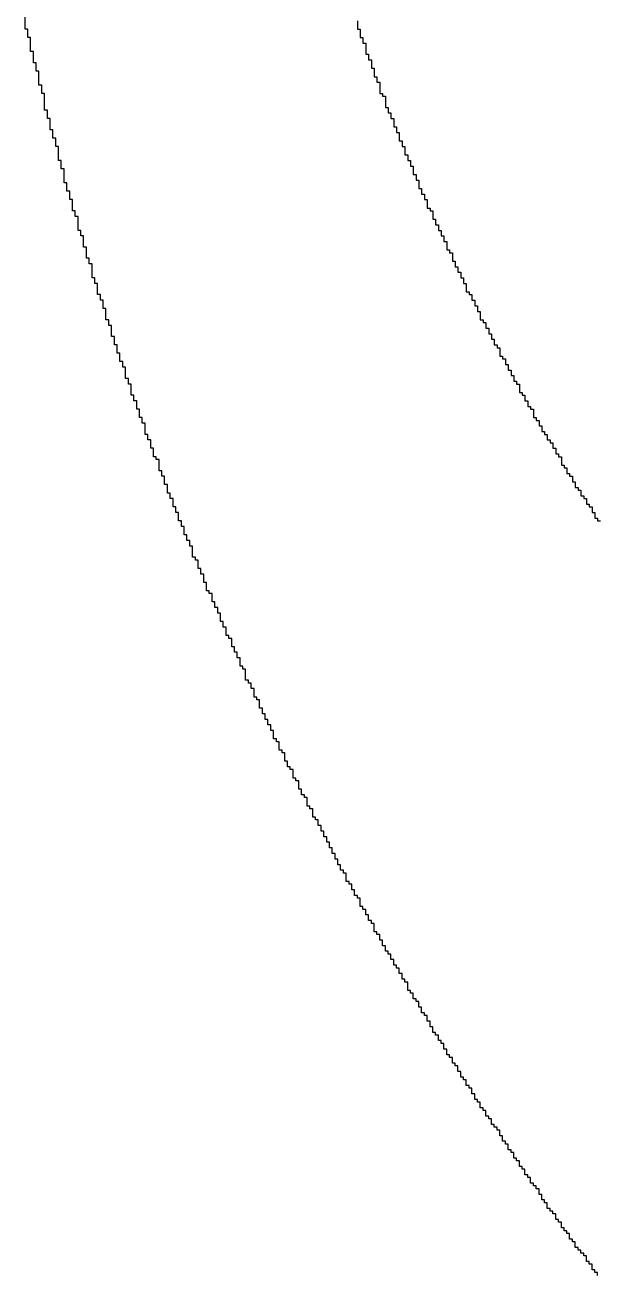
# Model space of a CAD drawing. Header units: millimetres. Extents: x -3.3 to 49.3, y -30.5 to 0.
# Drawn here: x 37.838 to 38.591, y -25.73 to -24.093 of the extents above; entities that cross this region are included whole.
import ezdxf

# ---------------------------------------------------------------- set-up
doc = ezdxf.new("R2010")
doc.units = ezdxf.units.MM
doc.layers.add('TopOverlay', color=2, linetype='Continuous')

msp = doc.modelspace()

# ---------------------------------------------------------------- linework, layer by layer
at = {"layer": 'TopOverlay'}
for p, q in [((37.8385, -24.0985), (37.8385, -24.0729)), ((37.8421, -24.0985), (37.8385, -24.0985)), ((37.8421, -24.1095), (37.8421, -24.0985)), ((38.2744, -24.0875), (38.2744, -24.0985)), ((38.2744, -24.0985), (38.278, -24.0985)), ((38.278, -24.0985), (38.278, -24.1095)), ((37.8458, -24.1095), (37.8421, -24.1095)), ((37.8458, -24.1278), (37.8458, -24.1095)), ((38.278, -24.1095), (38.2817, -24.1095)), ((38.2817, -24.1095), (38.2817, -24.1169)), ((38.2817, -24.1169), (38.2853, -24.1169)), ((38.2853, -24.1169), (38.2853, -24.1315)), ((37.8495, -24.1278), (37.8458, -24.1278)), ((37.8495, -24.1425), (37.8495, -24.1278)), ((38.2853, -24.1315), (38.289, -24.1315)), ((38.289, -24.1315), (38.289, -24.1388)), ((37.8531, -24.1425), (37.8495, -24.1425)), ((37.8531, -24.1535), (37.8531, -24.1425)), ((38.289, -24.1388), (38.2927, -24.1388)), ((38.2927, -24.1388), (38.2927, -24.1498)), ((38.2927, -24.1498), (38.2963, -24.1498)), ((38.2963, -24.1498), (38.2963, -24.1608)), ((37.8568, -24.1535), (37.8531, -24.1535)), ((37.8568, -24.1718), (37.8568, -24.1535)), ((38.2963, -24.1608), (38.3, -24.1608)), ((38.3, -24.1608), (38.3, -24.1681)), ((37.8604, -24.1718), (37.8568, -24.1718)), ((37.8604, -24.1828), (37.8604, -24.1718)), ((37.8641, -24.1828), (37.8604, -24.1828)), ((37.8641, -24.2048), (37.8641, -24.1828)), ((38.3, -24.1681), (38.3037, -24.1681)), ((38.3037, -24.1681), (38.3037, -24.1828)), ((38.3037, -24.1828), (38.3073, -24.1828)), ((38.3073, -24.1828), (38.3073, -24.1864)), ((38.3073, -24.1864), (38.311, -24.1864)), ((38.311, -24.1864), (38.311, -24.2011)), ((37.8678, -24.2048), (37.8641, -24.2048)), ((37.8678, -24.2158), (37.8678, -24.2048)), ((37.8714, -24.2158), (37.8678, -24.2158)), ((37.8714, -24.2304), (37.8714, -24.2158)), ((38.311, -24.2011), (38.3147, -24.2011)), ((38.3147, -24.2011), (38.3147, -24.2084)), ((38.3147, -24.2084), (38.3183, -24.2084)), ((38.3183, -24.2084), (38.3183, -24.2158)), ((38.3183, -24.2158), (38.322, -24.2158)), ((38.322, -24.2158), (38.322, -24.2267)), ((37.8751, -24.2304), (37.8714, -24.2304)), ((37.8751, -24.2414), (37.8751, -24.2304)), ((38.322, -24.2267), (38.3256, -24.2267)), ((38.3256, -24.2267), (38.3256, -24.2341)), ((37.8788, -24.2414), (37.8751, -24.2414)), ((37.8788, -24.2524), (37.8788, -24.2414)), ((38.3256, -24.2341), (38.3293, -24.2341)), ((38.3293, -24.2341), (38.3293, -24.2451)), ((38.3293, -24.2451), (38.333, -24.2451)), ((38.333, -24.2451), (38.333, -24.2524)), ((37.8824, -24.2524), (37.8788, -24.2524)), ((37.8824, -24.2707), (37.8824, -24.2524)), ((38.333, -24.2524), (38.3366, -24.2524)), ((38.3366, -24.2524), (38.3366, -24.2634)), ((38.3366, -24.2634), (38.3403, -24.2634)), ((38.3403, -24.2634), (38.3403, -24.2707)), ((37.8861, -24.2707), (37.8824, -24.2707)), ((37.8861, -24.2817), (37.8861, -24.2707)), ((37.8897, -24.2817), (37.8861, -24.2817)), ((37.8897, -24.3), (37.8897, -24.2817)), ((38.3403, -24.2707), (38.344, -24.2707)), ((38.344, -24.2707), (38.344, -24.278)), ((38.344, -24.278), (38.3476, -24.278)), ((38.3476, -24.278), (38.3476, -24.289)), ((38.3476, -24.289), (38.3513, -24.289)), ((38.3513, -24.289), (38.3513, -24.2963)), ((38.3513, -24.2963), (38.3549, -24.2963)), ((38.3549, -24.2963), (38.3549, -24.3073)), ((37.8934, -24.3), (37.8897, -24.3)), ((37.8934, -24.311), (37.8934, -24.3)), ((37.8971, -24.311), (37.8934, -24.311)), ((37.8971, -24.322), (37.8971, -24.311)), ((38.3549, -24.3073), (38.3586, -24.3073)), ((38.3586, -24.3073), (38.3586, -24.3147)), ((38.3586, -24.3147), (38.3623, -24.3147)), ((38.3623, -24.3147), (38.3623, -24.322)), ((37.9007, -24.322), (37.8971, -24.322)), ((37.9007, -24.3366), (37.9007, -24.322)), ((38.3623, -24.322), (38.3659, -24.322)), ((38.3659, -24.322), (38.3659, -24.333)), ((37.9044, -24.3366), (37.9007, -24.3366)), ((37.9044, -24.344), (37.9044, -24.3366)), ((37.9081, -24.344), (37.9044, -24.344)), ((37.9081, -24.3623), (37.9081, -24.344)), ((38.3659, -24.333), (38.3696, -24.333)), ((38.3696, -24.333), (38.3696, -24.3366)), ((38.3696, -24.3366), (38.3733, -24.3366)), ((38.3733, -24.3366), (38.3733, -24.3476)), ((37.9117, -24.3623), (37.9081, -24.3623)), ((37.9117, -24.3696), (37.9117, -24.3623)), ((38.3733, -24.3476), (38.3769, -24.3476)), ((38.3769, -24.3476), (38.3769, -24.3549)), ((38.3769, -24.3549), (38.3806, -24.3549)), ((38.3806, -24.3549), (38.3806, -24.3623)), ((38.3806, -24.3623), (38.3842, -24.3623)), ((38.3842, -24.3623), (38.3842, -24.3696)), ((37.9154, -24.3696), (37.9117, -24.3696)), ((37.9154, -24.3842), (37.9154, -24.3696)), ((38.3842, -24.3696), (38.3879, -24.3696)), ((38.3879, -24.3696), (38.3879, -24.3769)), ((38.3879, -24.3769), (38.3916, -24.3769)), ((38.3916, -24.3769), (38.3916, -24.3879)), ((37.919, -24.3842), (37.9154, -24.3842)), ((37.919, -24.3989), (37.919, -24.3842)), ((38.3916, -24.3879), (38.3952, -24.3879)), ((38.3952, -24.3879), (38.3952, -24.3916)), ((38.3952, -24.3916), (38.3989, -24.3916)), ((38.3989, -24.3916), (38.3989, -24.4026)), ((37.9227, -24.3989), (37.919, -24.3989)), ((37.9227, -24.4062), (37.9227, -24.3989)), ((37.9264, -24.4062), (37.9227, -24.4062)), ((37.9264, -24.4245), (37.9264, -24.4062)), ((38.3989, -24.4026), (38.4026, -24.4026)), ((38.4026, -24.4026), (38.4026, -24.4099)), ((38.4026, -24.4099), (38.4062, -24.4099)), ((38.4062, -24.4099), (38.4062, -24.4172)), ((37.93, -24.4245), (37.9264, -24.4245)), ((37.93, -24.4319), (37.93, -24.4245)), ((38.4062, -24.4172), (38.4099, -24.4172)), ((38.4099, -24.4172), (38.4099, -24.4245)), ((38.4099, -24.4245), (38.4136, -24.4245)), ((38.4136, -24.4245), (38.4136, -24.4319)), ((37.9337, -24.4319), (37.93, -24.4319)), ((37.9337, -24.4465), (37.9337, -24.4319)), ((38.4136, -24.4319), (38.4172, -24.4319)), ((38.4172, -24.4319), (38.4172, -24.4429)), ((38.4172, -24.4429), (38.4209, -24.4429)), ((38.4209, -24.4429), (38.4209, -24.4465)), ((37.9374, -24.4465), (37.9337, -24.4465)), ((37.9374, -24.4538), (37.9374, -24.4465)), ((37.941, -24.4538), (37.9374, -24.4538)), ((37.941, -24.4648), (37.941, -24.4538)), ((38.4209, -24.4465), (38.4245, -24.4465)), ((38.4245, -24.4465), (38.4245, -24.4538)), ((38.4245, -24.4538), (38.4282, -24.4538)), ((38.4282, -24.4538), (38.4282, -24.4612)), ((38.4282, -24.4612), (38.4319, -24.4612)), ((38.4319, -24.4612), (38.4319, -24.4685)), ((37.9447, -24.4648), (37.941, -24.4648)), ((37.9447, -24.4795), (37.9447, -24.4648)), ((38.4319, -24.4685), (38.4355, -24.4685)), ((38.4355, -24.4685), (38.4355, -24.4795)), ((37.9484, -24.4795), (37.9447, -24.4795)), ((37.9484, -24.4868), (37.9484, -24.4795)), ((37.952, -24.4868), (37.9484, -24.4868)), ((37.952, -24.5015), (37.952, -24.4868)), ((38.4355, -24.4795), (38.4392, -24.4795)), ((38.4392, -24.4795), (38.4392, -24.4832)), ((38.4392, -24.4832), (38.4429, -24.4832)), ((38.4429, -24.4832), (38.4429, -24.4905)), ((38.4429, -24.4905), (38.4465, -24.4905)), ((38.4465, -24.4905), (38.4465, -24.4978)), ((37.9557, -24.5015), (37.952, -24.5015)), ((37.9557, -24.5125), (37.9557, -24.5015)), ((38.4465, -24.4978), (38.4502, -24.4978)), ((38.4502, -24.4978), (38.4502, -24.5051)), ((38.4502, -24.5051), (38.4538, -24.5051)), ((38.4538, -24.5051), (38.4538, -24.5125)), ((37.9593, -24.5125), (37.9557, -24.5125)), ((37.9593, -24.5234), (37.9593, -24.5125)), ((37.963, -24.5234), (37.9593, -24.5234)), ((37.963, -24.5344), (37.963, -24.5234)), ((38.4538, -24.5125), (38.4575, -24.5125)), ((38.4575, -24.5125), (38.4575, -24.5161)), ((38.4575, -24.5161), (38.4612, -24.5161)), ((38.4612, -24.5161), (38.4612, -24.5271)), ((38.4612, -24.5271), (38.4648, -24.5271)), ((38.4648, -24.5271), (38.4648, -24.5308)), ((37.9667, -24.5344), (37.963, -24.5344)), ((37.9667, -24.5418), (37.9667, -24.5344)), ((37.9703, -24.5418), (37.9667, -24.5418)), ((37.9703, -24.5564), (37.9703, -24.5418)), ((38.4648, -24.5308), (38.4685, -24.5308)), ((38.4685, -24.5308), (38.4685, -24.5381)), ((38.4685, -24.5381), (38.4722, -24.5381)), ((38.4722, -24.5381), (38.4722, -24.5454)), ((37.974, -24.5564), (37.9703, -24.5564)), ((37.974, -24.5637), (37.974, -24.5564)), ((38.4722, -24.5454), (38.4758, -24.5454)), ((38.4758, -24.5454), (38.4758, -24.5527)), ((38.4758, -24.5527), (38.4795, -24.5527)), ((38.4795, -24.5527), (38.4795, -24.5601)), ((38.4795, -24.5601), (38.4832, -24.5601)), ((38.4832, -24.5601), (38.4832, -24.5637)), ((37.9777, -24.5637), (37.974, -24.5637)), ((37.9777, -24.5784), (37.9777, -24.5637)), ((38.4832, -24.5637), (38.4868, -24.5637)), ((38.4868, -24.5637), (38.4868, -24.5747)), ((38.4868, -24.5747), (38.4905, -24.5747)), ((38.4905, -24.5747), (38.4905, -24.5784)), ((37.9813, -24.5784), (37.9777, -24.5784)), ((37.9813, -24.5857), (37.9813, -24.5784)), ((37.985, -24.5857), (37.9813, -24.5857)), ((37.985, -24.5967), (37.985, -24.5857)), ((38.4905, -24.5784), (38.4941, -24.5784)), ((38.4941, -24.5784), (38.4941, -24.5857)), ((38.4941, -24.5857), (38.4978, -24.5857)), ((38.4978, -24.5857), (38.4978, -24.593)), ((38.4978, -24.593), (38.5015, -24.593)), ((38.5015, -24.593), (38.5015, -24.5967)), ((37.9886, -24.5967), (37.985, -24.5967)), ((37.9886, -24.6077), (37.9886, -24.5967)), ((37.9923, -24.6077), (37.9886, -24.6077)), ((37.9923, -24.615), (37.9923, -24.6077)), ((38.5015, -24.5967), (38.5051, -24.5967)), ((38.5051, -24.5967), (38.5051, -24.6077)), ((38.5051, -24.6077), (38.5088, -24.6077)), ((38.5088, -24.6077), (38.5088, -24.6114)), ((37.996, -24.615), (37.9923, -24.615)), ((37.996, -24.6297), (37.996, -24.615)), ((38.5088, -24.6114), (38.5125, -24.6114)), ((38.5125, -24.6114), (38.5125, -24.6187)), ((38.5125, -24.6187), (38.5161, -24.6187)), ((38.5161, -24.6187), (38.5161, -24.626)), ((37.9996, -24.6297), (37.996, -24.6297)), ((37.9996, -24.637), (37.9996, -24.6297)), ((38.0033, -24.637), (37.9996, -24.637)), ((38.0033, -24.648), (38.0033, -24.637)), ((38.5161, -24.626), (38.5198, -24.626)), ((38.5198, -24.626), (38.5198, -24.6297)), ((38.5198, -24.6297), (38.5234, -24.6297)), ((38.5234, -24.6297), (38.5234, -24.637)), ((38.5234, -24.637), (38.5271, -24.637)), ((38.5271, -24.637), (38.5271, -24.6407)), ((38.5271, -24.6407), (38.5308, -24.6407)), ((38.5308, -24.6407), (38.5308, -24.648)), ((38.007, -24.648), (38.0033, -24.648)), ((38.007, -24.659), (38.007, -24.648)), ((38.5308, -24.648), (38.5344, -24.648)), ((38.5344, -24.648), (38.5344, -24.6553)), ((38.5344, -24.6553), (38.5381, -24.6553)), ((38.5381, -24.6553), (38.5381, -24.659)), ((38.0106, -24.659), (38.007, -24.659)), ((38.0106, -24.6626), (38.0106, -24.659)), ((38.0143, -24.6626), (38.0106, -24.6626)), ((38.0143, -24.6773), (38.0143, -24.6626)), ((38.5381, -24.659), (38.5418, -24.659)), ((38.5418, -24.659), (38.5418, -24.67)), ((38.5418, -24.67), (38.5454, -24.67)), ((38.5454, -24.67), (38.5454, -24.6736)), ((38.5454, -24.6736), (38.5491, -24.6736)), ((38.5491, -24.6736), (38.5491, -24.681)), ((38.0179, -24.6773), (38.0143, -24.6773)), ((38.0179, -24.6846), (38.0179, -24.6773)), ((38.0216, -24.6846), (38.0179, -24.6846)), ((38.0216, -24.6956), (38.0216, -24.6846)), ((38.5491, -24.681), (38.5527, -24.681)), ((38.5527, -24.681), (38.5527, -24.6846)), ((38.5527, -24.6846), (38.5564, -24.6846)), ((38.5564, -24.6846), (38.5564, -24.6919)), ((38.0253, -24.6956), (38.0216, -24.6956)), ((38.0253, -24.7066), (38.0253, -24.6956)), ((38.0289, -24.7066), (38.0253, -24.7066)), ((38.0289, -24.7139), (38.0289, -24.7066)), ((38.5564, -24.6919), (38.5601, -24.6919)), ((38.5601, -24.6919), (38.5601, -24.6993)), ((38.5601, -24.6993), (38.5637, -24.6993)), ((38.5637, -24.6993), (38.5637, -24.7029)), ((38.5637, -24.7029), (38.5674, -24.7029)), ((38.5674, -24.7029), (38.5674, -24.7103)), ((38.0326, -24.7139), (38.0289, -24.7139)), ((38.0326, -24.7249), (38.0326, -24.7139)), ((38.5674, -24.7103), (38.5711, -24.7103)), ((38.5711, -24.7103), (38.5711, -24.7139)), ((38.5711, -24.7139), (38.5747, -24.7139)), ((38.5747, -24.7139), (38.5747, -24.7212)), ((38.5747, -24.7212), (38.5784, -24.7212)), ((38.5784, -24.7212), (38.5784, -24.7249)), ((38.0363, -24.7249), (38.0326, -24.7249)), ((38.0363, -24.7322), (38.0363, -24.7249)), ((38.0399, -24.7322), (38.0363, -24.7322)), ((38.0399, -24.7432), (38.0399, -24.7322)), ((38.5784, -24.7249), (38.5821, -24.7249)), ((38.5821, -24.7249), (38.5821, -24.7322)), ((38.5821, -24.7322), (38.5857, -24.7322)), ((38.5857, -24.7322), (38.5857, -24.7396)), ((38.5857, -24.7396), (38.5894, -24.7396)), ((38.5894, -24.7396), (38.5894, -24.7432)), ((38.0436, -24.7432), (38.0399, -24.7432)), ((38.0436, -24.7505), (38.0436, -24.7432)), ((38.0473, -24.7505), (38.0436, -24.7505)), ((38.0473, -24.7615), (38.0473, -24.7505)), ((38.5894, -24.7432), (38.593, -24.7432)), ((38.0509, -24.7615), (38.0473, -24.7615)), ((38.0509, -24.7689), (38.0509, -24.7615)), ((38.0546, -24.7689), (38.0509, -24.7689)), ((38.0546, -24.7762), (38.0546, -24.7689)), ((38.0582, -24.7762), (38.0546, -24.7762)), ((38.0582, -24.7908), (38.0582, -24.7762)), ((38.0619, -24.7908), (38.0582, -24.7908)), ((38.0619, -24.7945), (38.0619, -24.7908)), ((38.0656, -24.7945), (38.0619, -24.7945)), ((38.0656, -24.8055), (38.0656, -24.7945)), ((38.0692, -24.8055), (38.0656, -24.8055)), ((38.0692, -24.8128), (38.0692, -24.8055)), ((38.0729, -24.8128), (38.0692, -24.8128)), ((38.0729, -24.8238), (38.0729, -24.8128)), ((38.0766, -24.8238), (38.0729, -24.8238)), ((38.0766, -24.8348), (38.0766, -24.8238)), ((38.0802, -24.8348), (38.0766, -24.8348)), ((38.0802, -24.8385), (38.0802, -24.8348)), ((38.0839, -24.8385), (38.0802, -24.8385)), ((38.0839, -24.8494), (38.0839, -24.8385)), ((38.0875, -24.8494), (38.0839, -24.8494)), ((38.0875, -24.8568), (38.0875, -24.8494)), ((38.0912, -24.8568), (38.0875, -24.8568)), ((38.0912, -24.8641), (38.0912, -24.8568)), ((38.0949, -24.8641), (38.0912, -24.8641)), ((38.0949, -24.8751), (38.0949, -24.8641)), ((38.0985, -24.8751), (38.0949, -24.8751)), ((38.0985, -24.8824), (38.0985, -24.8751)), ((38.1022, -24.8824), (38.0985, -24.8824)), ((38.1022, -24.8934), (38.1022, -24.8824)), ((38.1059, -24.8934), (38.1022, -24.8934)), ((38.1059, -24.8971), (38.1059, -24.8934)), ((38.1095, -24.8971), (38.1059, -24.8971)), ((38.1095, -24.9081), (38.1095, -24.8971)), ((38.1132, -24.9081), (38.1095, -24.9081)), ((38.1132, -24.9154), (38.1132, -24.9081)), ((38.1169, -24.9154), (38.1132, -24.9154)), ((38.1169, -24.9227), (38.1169, -24.9154)), ((38.1205, -24.9227), (38.1169, -24.9227)), ((38.1205, -24.9337), (38.1205, -24.9227)), ((38.1242, -24.9337), (38.1205, -24.9337)), ((38.1242, -24.9374), (38.1242, -24.9337)), ((38.1278, -24.9374), (38.1242, -24.9374)), ((38.1278, -24.952), (38.1278, -24.9374)), ((38.1315, -24.952), (38.1278, -24.952)), ((38.1315, -24.9557), (38.1315, -24.952)), ((38.1352, -24.9557), (38.1315, -24.9557)), ((38.1352, -24.963), (38.1352, -24.9557)), ((38.1388, -24.963), (38.1352, -24.963)), ((38.1388, -24.974), (38.1388, -24.963)), ((38.1425, -24.974), (38.1388, -24.974)), ((38.1425, -24.9777), (38.1425, -24.974)), ((38.1462, -24.9777), (38.1425, -24.9777)), ((38.1462, -24.9886), (38.1462, -24.9777)), ((38.1498, -24.9886), (38.1462, -24.9886)), ((38.1498, -24.996), (38.1498, -24.9886)), ((38.1535, -24.996), (38.1498, -24.996)), ((38.1535, -25.0033), (38.1535, -24.996)), ((38.1571, -25.0033), (38.1535, -25.0033)), ((38.1571, -25.0106), (38.1571, -25.0033)), ((38.1608, -25.0106), (38.1571, -25.0106)), ((38.1608, -25.0179), (38.1608, -25.0106)), ((38.1645, -25.0179), (38.1608, -25.0179)), ((38.1645, -25.0289), (38.1645, -25.0179)), ((38.1681, -25.0289), (38.1645, -25.0289)), ((38.1681, -25.0326), (38.1681, -25.0289)), ((38.1718, -25.0326), (38.1681, -25.0326)), ((38.1718, -25.0436), (38.1718, -25.0326)), ((38.1755, -25.0436), (38.1718, -25.0436)), ((38.1755, -25.0473), (38.1755, -25.0436)), ((38.1791, -25.0473), (38.1755, -25.0473)), ((38.1791, -25.0582), (38.1791, -25.0473)), ((38.1828, -25.0582), (38.1791, -25.0582)), ((38.1828, -25.0656), (38.1828, -25.0582)), ((38.1864, -25.0656), (38.1828, -25.0656)), ((38.1864, -25.0692), (38.1864, -25.0656)), ((38.1901, -25.0692), (38.1864, -25.0692)), ((38.1901, -25.0802), (38.1901, -25.0692)), ((38.1938, -25.0802), (38.1901, -25.0802)), ((38.1938, -25.0839), (38.1938, -25.0802)), ((38.1974, -25.0839), (38.1938, -25.0839)), ((38.1974, -25.0949), (38.1974, -25.0839)), ((38.2011, -25.0949), (38.1974, -25.0949)), ((38.2011, -25.1022), (38.2011, -25.0949)), ((38.2048, -25.1022), (38.2011, -25.1022)), ((38.2048, -25.1059), (38.2048, -25.1022)), ((38.2084, -25.1059), (38.2048, -25.1059)), ((38.2084, -25.1169), (38.2084, -25.1059)), ((38.2121, -25.1169), (38.2084, -25.1169)), ((38.2121, -25.1205), (38.2121, -25.1169)), ((38.2158, -25.1205), (38.2121, -25.1205)), ((38.2158, -25.1315), (38.2158, -25.1205)), ((38.2194, -25.1315), (38.2158, -25.1315)), ((38.2194, -25.1352), (38.2194, -25.1315)), ((38.2231, -25.1352), (38.2194, -25.1352)), ((38.2231, -25.1425), (38.2231, -25.1352)), ((38.2267, -25.1425), (38.2231, -25.1425)), ((38.2267, -25.1498), (38.2267, -25.1425)), ((38.2304, -25.1498), (38.2267, -25.1498)), ((38.2304, -25.1571), (38.2304, -25.1498)), ((38.2341, -25.1571), (38.2304, -25.1571)), ((38.2341, -25.1645), (38.2341, -25.1571)), ((38.2377, -25.1645), (38.2341, -25.1645)), ((38.2377, -25.1718), (38.2377, -25.1645)), ((38.2414, -25.1718), (38.2377, -25.1718)), ((38.2414, -25.1791), (38.2414, -25.1718)), ((38.2451, -25.1791), (38.2414, -25.1791)), ((38.2451, -25.1864), (38.2451, -25.1791)), ((38.2487, -25.1864), (38.2451, -25.1864)), ((38.2487, -25.1938), (38.2487, -25.1864)), ((38.2524, -25.1938), (38.2487, -25.1938)), ((38.2524, -25.2011), (38.2524, -25.1938)), ((38.256, -25.2011), (38.2524, -25.2011)), ((38.256, -25.2048), (38.256, -25.2011)), ((38.2597, -25.2048), (38.256, -25.2048)), ((38.2597, -25.2158), (38.2597, -25.2048)), ((38.2634, -25.2158), (38.2597, -25.2158)), ((38.2634, -25.2194), (38.2634, -25.2158)), ((38.267, -25.2194), (38.2634, -25.2194)), ((38.267, -25.2267), (38.267, -25.2194)), ((38.2707, -25.2267), (38.267, -25.2267)), ((38.2707, -25.2341), (38.2707, -25.2267)), ((38.2744, -25.2341), (38.2707, -25.2341)), ((38.2744, -25.2377), (38.2744, -25.2341)), ((38.278, -25.2377), (38.2744, -25.2377)), ((38.278, -25.2487), (38.278, -25.2377)), ((38.2817, -25.2487), (38.278, -25.2487)), ((38.2817, -25.2524), (38.2817, -25.2487)), ((38.2853, -25.2524), (38.2817, -25.2524)), ((38.2853, -25.2597), (38.2853, -25.2524)), ((38.289, -25.2597), (38.2853, -25.2597)), ((38.289, -25.267), (38.289, -25.2597)), ((38.2927, -25.267), (38.289, -25.267)), ((38.2927, -25.2707), (38.2927, -25.267)), ((38.2963, -25.2707), (38.2927, -25.2707)), ((38.2963, -25.2817), (38.2963, -25.2707)), ((38.3, -25.2817), (38.2963, -25.2817)), ((38.3, -25.2853), (38.3, -25.2817)), ((38.3037, -25.2853), (38.3, -25.2853)), ((38.3037, -25.2927), (38.3037, -25.2853)), ((38.3073, -25.2927), (38.3037, -25.2927)), ((38.3073, -25.3), (38.3073, -25.2927)), ((38.311, -25.3), (38.3073, -25.3)), ((38.311, -25.3073), (38.311, -25.3)), ((38.3147, -25.3073), (38.311, -25.3073)), ((38.3147, -25.311), (38.3147, -25.3073)), ((38.3183, -25.311), (38.3147, -25.311)), ((38.3183, -25.3183), (38.3183, -25.311)), ((38.322, -25.3183), (38.3183, -25.3183)), ((38.322, -25.3256), (38.322, -25.3183)), ((38.3256, -25.3256), (38.322, -25.3256)), ((38.3256, -25.3293), (38.3256, -25.3256)), ((38.3293, -25.3293), (38.3256, -25.3293)), ((38.3293, -25.3366), (38.3293, -25.3293)), ((38.333, -25.3366), (38.3293, -25.3366)), ((38.333, -25.344), (38.333, -25.3366)), ((38.3366, -25.344), (38.333, -25.344)), ((38.3366, -25.3476), (38.3366, -25.344)), ((38.3403, -25.3476), (38.3366, -25.3476)), ((38.3403, -25.3586), (38.3403, -25.3476)), ((38.344, -25.3586), (38.3403, -25.3586)), ((38.344, -25.3623), (38.344, -25.3586)), ((38.3476, -25.3623), (38.344, -25.3623)), ((38.3476, -25.3696), (38.3476, -25.3623)), ((38.3513, -25.3696), (38.3476, -25.3696)), ((38.3513, -25.3733), (38.3513, -25.3696)), ((38.3549, -25.3733), (38.3513, -25.3733)), ((38.3549, -25.3806), (38.3549, -25.3733)), ((38.3586, -25.3806), (38.3549, -25.3806)), ((38.3586, -25.3879), (38.3586, -25.3806)), ((38.3623, -25.3879), (38.3586, -25.3879)), ((38.3623, -25.3916), (38.3623, -25.3879)), ((38.3659, -25.3916), (38.3623, -25.3916)), ((38.3659, -25.3989), (38.3659, -25.3916)), ((38.3696, -25.3989), (38.3659, -25.3989)), ((38.3696, -25.4062), (38.3696, -25.3989)), ((38.3733, -25.4062), (38.3696, -25.4062)), ((38.3733, -25.4136), (38.3733, -25.4062)), ((38.3769, -25.4136), (38.3733, -25.4136)), ((38.3769, -25.4172), (38.3769, -25.4136)), ((38.3806, -25.4172), (38.3769, -25.4172)), ((38.3806, -25.4245), (38.3806, -25.4172)), ((38.3842, -25.4245), (38.3806, -25.4245)), ((38.3842, -25.4282), (38.3842, -25.4245)), ((38.3879, -25.4282), (38.3842, -25.4282)), ((38.3879, -25.4355), (38.3879, -25.4282)), ((38.3916, -25.4355), (38.3879, -25.4355)), ((38.3916, -25.4429), (38.3916, -25.4355)), ((38.3952, -25.4429), (38.3916, -25.4429)), ((38.3952, -25.4465), (38.3952, -25.4429)), ((38.3989, -25.4465), (38.3952, -25.4465)), ((38.3989, -25.4538), (38.3989, -25.4465)), ((38.4026, -25.4538), (38.3989, -25.4538)), ((38.4026, -25.4575), (38.4026, -25.4538)), ((38.4062, -25.4575), (38.4026, -25.4575)), ((38.4062, -25.4648), (38.4062, -25.4575)), ((38.4099, -25.4648), (38.4062, -25.4648)), ((38.4099, -25.4722), (38.4099, -25.4648)), ((38.4136, -25.4722), (38.4099, -25.4722)), ((38.4136, -25.4758), (38.4136, -25.4722)), ((38.4172, -25.4758), (38.4136, -25.4758)), ((38.4172, -25.4831), (38.4172, -25.4758)), ((38.4209, -25.4831), (38.4172, -25.4831)), ((38.4209, -25.4868), (38.4209, -25.4831)), ((38.4245, -25.4868), (38.4209, -25.4868)), ((38.4245, -25.4941), (38.4245, -25.4868)), ((38.4282, -25.4941), (38.4245, -25.4941)), ((38.4282, -25.5015), (38.4282, -25.4941)), ((38.4319, -25.5015), (38.4282, -25.5015)), ((38.4319, -25.5051), (38.4319, -25.5015)), ((38.4355, -25.5051), (38.4319, -25.5051)), ((38.4355, -25.5125), (38.4355, -25.5051)), ((38.4392, -25.5125), (38.4355, -25.5125)), ((38.4392, -25.5161), (38.4392, -25.5125)), ((38.4429, -25.5161), (38.4392, -25.5161)), ((38.4429, -25.5234), (38.4429, -25.5161)), ((38.4465, -25.5234), (38.4429, -25.5234)), ((38.4465, -25.5271), (38.4465, -25.5234)), ((38.4502, -25.5271), (38.4465, -25.5271)), ((38.4502, -25.5344), (38.4502, -25.5271)), ((38.4538, -25.5344), (38.4502, -25.5344)), ((38.4538, -25.5381), (38.4538, -25.5344)), ((38.4575, -25.5381), (38.4538, -25.5381)), ((38.4575, -25.5418), (38.4575, -25.5381)), ((38.4612, -25.5418), (38.4575, -25.5418)), ((38.4612, -25.5491), (38.4612, -25.5418)), ((38.4648, -25.5491), (38.4612, -25.5491)), ((38.4648, -25.5564), (38.4648, -25.5491)), ((38.4685, -25.5564), (38.4648, -25.5564)), ((38.4685, -25.5601), (38.4685, -25.5564)), ((38.4722, -25.5601), (38.4685, -25.5601)), ((38.4722, -25.5674), (38.4722, -25.5601)), ((38.4758, -25.5674), (38.4722, -25.5674)), ((38.4758, -25.5711), (38.4758, -25.5674)), ((38.4795, -25.5711), (38.4758, -25.5711)), ((38.4795, -25.5784), (38.4795, -25.5711)), ((38.4832, -25.5784), (38.4795, -25.5784)), ((38.4832, -25.5821), (38.4832, -25.5784)), ((38.4868, -25.5821), (38.4832, -25.5821)), ((38.4868, -25.5894), (38.4868, -25.5821)), ((38.4905, -25.5894), (38.4868, -25.5894)), ((38.4905, -25.593), (38.4905, -25.5894)), ((38.4941, -25.593), (38.4905, -25.593)), ((38.4941, -25.6004), (38.4941, -25.593)), ((38.4978, -25.6004), (38.4941, -25.6004)), ((38.4978, -25.604), (38.4978, -25.6004)), ((38.5015, -25.604), (38.4978, -25.604)), ((38.5015, -25.6114), (38.5015, -25.604)), ((38.5051, -25.6114), (38.5015, -25.6114)), ((38.5051, -25.615), (38.5051, -25.6114)), ((38.5088, -25.615), (38.5051, -25.615)), ((38.5088, -25.6187), (38.5088, -25.615)), ((38.5125, -25.6187), (38.5088, -25.6187)), ((38.5125, -25.626), (38.5125, -25.6187)), ((38.5161, -25.626), (38.5125, -25.626)), ((38.5161, -25.6333), (38.5161, -25.626)), ((38.5198, -25.6333), (38.5161, -25.6333)), ((38.5198, -25.637), (38.5198, -25.6333)), ((38.5234, -25.637), (38.5198, -25.637)), ((38.5234, -25.6443), (38.5234, -25.637)), ((38.5271, -25.6443), (38.5234, -25.6443)), ((38.5271, -25.648), (38.5271, -25.6443)), ((38.5308, -25.648), (38.5271, -25.648)), ((38.5308, -25.6516), (38.5308, -25.648)), ((38.5344, -25.6516), (38.5308, -25.6516)), ((38.5344, -25.659), (38.5344, -25.6516)), ((38.5381, -25.659), (38.5344, -25.659)), ((38.5381, -25.6626), (38.5381, -25.659)), ((38.5418, -25.6626), (38.5381, -25.6626)), ((38.5418, -25.67), (38.5418, -25.6626)), ((38.5454, -25.67), (38.5418, -25.67)), ((38.5454, -25.6736), (38.5454, -25.67)), ((38.5491, -25.6736), (38.5454, -25.6736)), ((38.5491, -25.6773), (38.5491, -25.6736)), ((38.5527, -25.6773), (38.5491, -25.6773)), ((38.5527, -25.6846), (38.5527, -25.6773)), ((38.5564, -25.6846), (38.5527, -25.6846)), ((38.5564, -25.6883), (38.5564, -25.6846)), ((38.5601, -25.6883), (38.5564, -25.6883)), ((38.5601, -25.6956), (38.5601, -25.6883)), ((38.5637, -25.6956), (38.5601, -25.6956)), ((38.5637, -25.6993), (38.5637, -25.6956)), ((38.5674, -25.6993), (38.5637, -25.6993)), ((38.5674, -25.7029), (38.5674, -25.6993)), ((38.5711, -25.7029), (38.5674, -25.7029)), ((38.5711, -25.7066), (38.5711, -25.7029)), ((38.5747, -25.7066), (38.5711, -25.7066)), ((38.5747, -25.7139), (38.5747, -25.7066)), ((38.5784, -25.7139), (38.5747, -25.7139)), ((38.5784, -25.7176), (38.5784, -25.7139)), ((38.5821, -25.7176), (38.5784, -25.7176)), ((38.5821, -25.7249), (38.5821, -25.7176)), ((38.5857, -25.7249), (38.5821, -25.7249)), ((38.5857, -25.7286), (38.5857, -25.7249)), ((38.5894, -25.7286), (38.5857, -25.7286)), ((38.5894, -25.7322), (38.5894, -25.7286))]:
    msp.add_line(p, q, dxfattribs=at)

doc.saveas('drawing.dxf')
